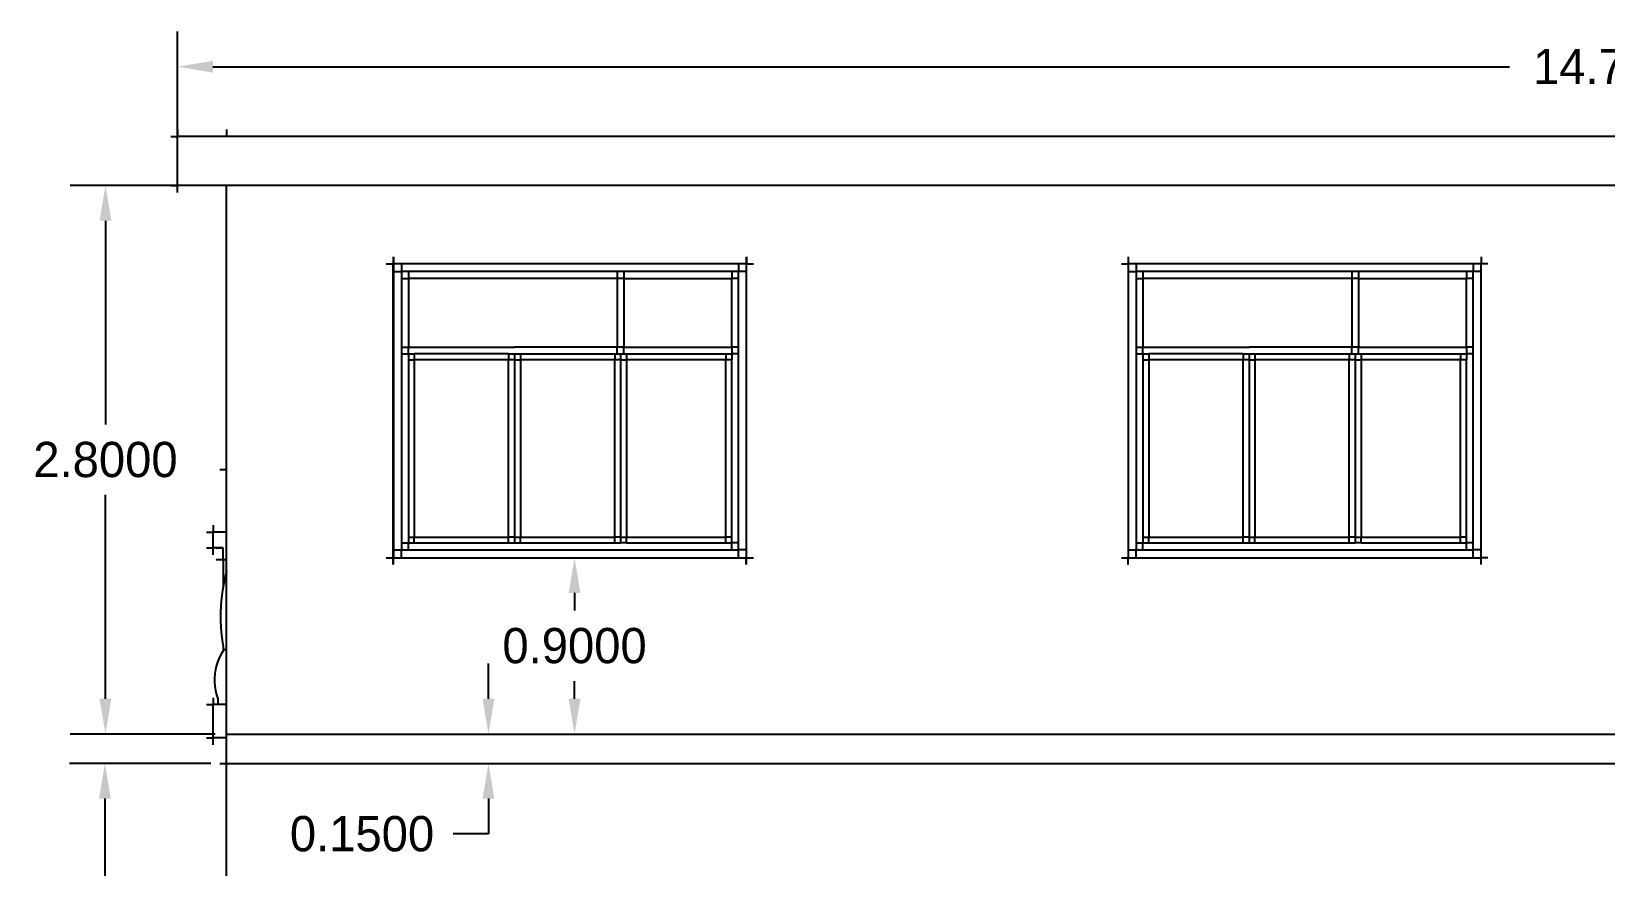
# Model space of a CAD drawing. Header units: metres. Extents: x -10.4 to 5.7, y -4.3 to 6.7.
# Drawn here: x -10.38 to -2.35, y 2.46 to 6.71 of the extents above; entities that cross this region are included whole.
import ezdxf

# ---------------------------------------------------------------- set-up
doc = ezdxf.new("R2010")
doc.units = ezdxf.units.M
doc.dimstyles.get("Standard").update_dxf_attribs({"dimtxt": 0.18, "dimasz": 0.18, "dimexe": 0.18, "dimexo": 0.0625, "dimgap": 0.09, "dimtad": 0, "dimtih": 1, "dimtoh": 1, "dimdec": 4, "dimzin": 0, "dimdsep": 46, "dimtxsty": 'Standard', "dimcen": 0.09, "dimadec": 0, "dimazin": 0, "dimtfac": 1, "dimtdec": 4, "dimtofl": 0, "dimtmove": 0, "dimatfit": 3, "dimfxl": 1, "dimtolj": 1, "dimtzin": 0, "dimarcsym": 0})

# ---------------------------------------------------------------- blocks, each defined once
blk = doc.blocks.new('*D1')
at = {"color": 0, "lineweight": -2}
for p, q in [((-9.6326, 6.1141), (-9.6326, 6.7127)), ((5.0674, 6.1141), (5.0674, 6.7127)), ((-9.4526, 6.5327), (-2.8376, 6.5327)), ((4.8874, 6.5327), (-1.7276, 6.5327))]:
    blk.add_line(p, q, dxfattribs=at)
at = {"color": 0}
for points in [[(-9.4526, 6.5627), (-9.4526, 6.5027), (-9.6326, 6.5327)], [(4.8874, 6.5627), (4.8874, 6.5027), (5.0674, 6.5327)]]:
    blk.add_solid(points, dxfattribs=at)
at = {"layer": 'Defpoints', "color": 0}
for p in [(5.0674, 6.5327), (-9.6326, 6.0516), (5.0674, 6.0516)]:
    blk.add_point(p, dxfattribs=at)
at = {"color": 0, "insert": (-2.2826, 6.5327), "char_height": 0.18, "attachment_point": 5}
blk.add_mtext('\\A1;14.7000', dxfattribs=at)
blk = doc.blocks.new('*D12')
at = {"color": 0, "lineweight": -2}
for p, q in [((-7.569, 4.0266), (-7.4274, 4.0266)), ((-7.6074, 3.8466), (-7.6074, 3.7566)), ((-7.6074, 3.3066), (-7.6074, 3.3966)), ((-8.3929, 3.1266), (-7.4274, 3.1266))]:
    blk.add_line(p, q, dxfattribs=at)
at = {"color": 0}
for points in [[(-7.6374, 3.8466), (-7.5774, 3.8466), (-7.6074, 4.0266)], [(-7.6374, 3.3066), (-7.5774, 3.3066), (-7.6074, 3.1266)]]:
    blk.add_solid(points, dxfattribs=at)
at = {"layer": 'Defpoints', "color": 0}
for p in [(-7.6315, 4.0266), (-7.6074, 4.0266), (-8.4554, 3.1266)]:
    blk.add_point(p, dxfattribs=at)
at = {"color": 0, "insert": (-7.6074, 3.5766), "char_height": 0.18, "attachment_point": 5}
blk.add_mtext('\\A1;0.9000', dxfattribs=at)
blk = doc.blocks.new('*D14')
at = {"color": 0, "lineweight": -2}
for p, q in [((-9.4451, 5.9266), (-10.1806, 5.9266)), ((-10.0006, 5.7466), (-10.0006, 4.7066)), ((-10.0006, 3.3066), (-10.0006, 4.3466)), ((-9.4417, 3.1266), (-10.1806, 3.1266))]:
    blk.add_line(p, q, dxfattribs=at)
at = {"color": 0}
for points in [[(-10.0306, 5.7466), (-9.9706, 5.7466), (-10.0006, 5.9266)], [(-10.0306, 3.3066), (-9.9706, 3.3066), (-10.0006, 3.1266)]]:
    blk.add_solid(points, dxfattribs=at)
at = {"layer": 'Defpoints', "color": 0}
for p in [(-9.3826, 5.9266), (-10.0006, 3.1266), (-9.3792, 3.1266)]:
    blk.add_point(p, dxfattribs=at)
at = {"color": 0, "insert": (-10.0006, 4.5266), "char_height": 0.18, "attachment_point": 5}
blk.add_mtext('\\A1;2.8000', dxfattribs=at)
blk = doc.blocks.new('*D15')
at = {"color": 0, "lineweight": -2}
for p, q in [((-9.4627, 2.9766), (-10.1833, 2.9766)), ((-10.0033, 2.7966), (-10.0033, 1.6566)), ((-10.0033, 0.1566), (-10.0033, 1.2966)), ((-9.3826, -0.0234), (-10.1833, -0.0234))]:
    blk.add_line(p, q, dxfattribs=at)
at = {"color": 0}
for points in [[(-10.0333, 2.7966), (-9.9733, 2.7966), (-10.0033, 2.9766)], [(-10.0333, 0.1566), (-9.9733, 0.1566), (-10.0033, -0.0234)]]:
    blk.add_solid(points, dxfattribs=at)
at = {"layer": 'Defpoints', "color": 0}
for p in [(-9.4002, 2.9766), (-10.0033, -0.0234), (-9.3201, -0.0234)]:
    blk.add_point(p, dxfattribs=at)
at = {"color": 0, "insert": (-10.0033, 1.4766), "char_height": 0.18, "attachment_point": 5}
blk.add_mtext('\\A1;3.0000', dxfattribs=at)
blk = doc.blocks.new('*D17')
at = {"color": 0, "lineweight": -2}
for p, q in [((-8.0466, 3.3066), (-8.0466, 3.4866)), ((-9.3167, 3.1266), (-7.8666, 3.1266)), ((-9.3201, 2.9766), (-7.8666, 2.9766)), ((-8.0466, 2.7966), (-8.0466, 2.6166)), ((-8.0466, 2.6166), (-8.2266, 2.6166))]:
    blk.add_line(p, q, dxfattribs=at)
at = {"color": 0}
for points in [[(-8.0766, 3.3066), (-8.0166, 3.3066), (-8.0466, 3.1266)], [(-8.0766, 2.7966), (-8.0166, 2.7966), (-8.0466, 2.9766)]]:
    blk.add_solid(points, dxfattribs=at)
at = {"layer": 'Defpoints', "color": 0}
for p in [(-9.3792, 3.1266), (-9.3826, 2.9766), (-8.0466, 2.9766)]:
    blk.add_point(p, dxfattribs=at)
at = {"color": 0, "insert": (-8.6916, 2.6166), "char_height": 0.18, "attachment_point": 5}
blk.add_mtext('\\A1;0.1500', dxfattribs=at)

msp = doc.modelspace()

# ---------------------------------------------------------------- linework, layer by layer
for p, q in [((-9.63263, 6.21174), (-9.63263, 6.17659)), ((-9.38263, 6.21174), (-9.38263, 6.17659)), ((-9.66778, 6.17659), (-9.63263, 6.17659)), ((-9.63263, 5.92659), (-9.63263, 6.17659)), ((-9.38263, 6.17659), (-9.63263, 6.17659)), ((4.86737, 6.17659), (-9.38263, 6.17659)), ((-9.66778, 5.92659), (-9.63263, 5.92659)), ((-9.63263, 5.89145), (-9.63263, 5.92659)), ((-9.38263, 5.92659), (-9.63263, 5.92659)), ((-9.38263, 4.47659), (-9.38263, 5.92659)), ((4.81737, 5.92659), (-9.38263, 5.92659)), ((-8.53263, 5.56174), (-8.53263, 5.52659)), ((-8.53037, 5.56174), (-8.53037, 5.52659)), ((-6.73263, 5.56174), (-6.73263, 5.52659)), ((-6.73037, 5.56174), (-6.73037, 5.52659)), ((-4.78263, 5.56174), (-4.78263, 5.52659)), ((-2.98263, 5.56174), (-2.98263, 5.52659)), ((-8.56778, 5.52659), (-8.53263, 5.52659)), ((-8.53263, 4.02659), (-8.53263, 5.52659)), ((-8.53263, 5.52659), (-8.53037, 5.52659)), ((-8.53037, 5.52659), (-8.53037, 4.02659)), ((-6.73263, 5.52659), (-8.53037, 5.52659)), ((-8.52552, 5.48659), (-8.49037, 5.48659)), ((-8.49037, 5.52174), (-8.49037, 5.48659)), ((-8.45537, 5.48659), (-8.49037, 5.48659)), ((-8.49037, 5.48659), (-8.49037, 5.45159)), ((-8.45537, 5.48659), (-8.45537, 5.45159)), ((-7.39037, 5.48659), (-8.45537, 5.48659)), ((-7.39037, 5.48659), (-7.39037, 5.45159)), ((-7.35537, 5.48659), (-7.39037, 5.48659)), ((-7.35537, 5.48659), (-7.35537, 5.45159)), ((-6.80537, 5.48659), (-7.35537, 5.48659)), ((-6.80537, 5.48659), (-6.80537, 5.45159)), ((-6.77037, 5.48659), (-6.80537, 5.48659)), ((-6.77037, 5.52174), (-6.77037, 5.48659)), ((-6.73522, 5.48659), (-6.77037, 5.48659)), ((-6.77037, 5.45159), (-6.77037, 5.48659)), ((-6.73037, 5.52659), (-6.73263, 5.52659)), ((-6.73037, 4.02659), (-6.73037, 5.52659)), ((-6.73037, 5.52659), (-6.69522, 5.52659)), ((-4.81778, 5.52659), (-4.78263, 5.52659)), ((-4.78263, 5.52659), (-4.78263, 4.02659)), ((-2.98263, 5.52659), (-4.78263, 5.52659)), ((-4.77778, 5.48659), (-4.74263, 5.48659)), ((-4.74263, 5.52174), (-4.74263, 5.48659)), ((-4.70763, 5.48659), (-4.74263, 5.48659)), ((-4.74263, 5.48659), (-4.74263, 5.45159)), ((-4.70763, 5.48659), (-4.70763, 5.45159)), ((-3.64263, 5.48659), (-4.70763, 5.48659)), ((-3.64263, 5.48659), (-3.64263, 5.45159)), ((-3.60763, 5.48659), (-3.64263, 5.48659)), ((-3.60763, 5.48659), (-3.60763, 5.45159)), ((-3.05763, 5.48659), (-3.60763, 5.48659)), ((-3.05763, 5.48659), (-3.05763, 5.45159)), ((-3.02263, 5.48659), (-3.05763, 5.48659)), ((-3.02263, 5.52174), (-3.02263, 5.48659)), ((-2.98748, 5.48659), (-3.02263, 5.48659)), ((-3.02263, 5.45159), (-3.02263, 5.48659)), ((-2.94748, 5.52659), (-2.98263, 5.52659)), ((-2.98263, 4.02659), (-2.98263, 5.52659)), ((-8.49037, 5.45159), (-8.45537, 5.45159)), ((-8.49037, 5.45159), (-8.49037, 5.10159)), ((-8.45537, 5.45159), (-8.45537, 5.10159)), ((-7.39037, 5.45159), (-8.45537, 5.45159)), ((-7.39037, 5.45159), (-7.39037, 5.10159)), ((-7.35537, 5.45159), (-7.39037, 5.45159)), ((-7.35537, 5.45159), (-7.35537, 5.10159)), ((-7.35537, 5.45159), (-6.80537, 5.45159)), ((-6.77037, 5.45159), (-6.80537, 5.45159)), ((-6.80537, 5.10159), (-6.80537, 5.45159)), ((-6.77037, 5.10159), (-6.77037, 5.45159)), ((-4.74263, 5.45159), (-4.70763, 5.45159)), ((-4.74263, 5.45159), (-4.74263, 5.10159)), ((-4.70763, 5.45159), (-4.70763, 5.10159)), ((-3.64263, 5.45159), (-4.70763, 5.45159)), ((-3.64263, 5.45159), (-3.64263, 5.10159)), ((-3.60763, 5.45159), (-3.64263, 5.45159)), ((-3.60763, 5.45159), (-3.60763, 5.10159)), ((-3.60763, 5.45159), (-3.05763, 5.45159)), ((-3.02263, 5.45159), (-3.05763, 5.45159)), ((-3.05763, 5.10159), (-3.05763, 5.45159)), ((-3.02263, 5.10159), (-3.02263, 5.45159)), ((-8.49037, 5.10159), (-8.45537, 5.10159)), ((-8.49037, 5.10159), (-8.49037, 5.06659)), ((-8.49037, 5.06659), (-8.45537, 5.06659)), ((-8.49037, 5.06659), (-8.49037, 4.10159)), ((-8.45537, 5.06659), (-8.45537, 5.10159)), ((-8.45537, 5.10159), (-7.91391, 5.10159)), ((-8.45537, 5.06659), (-8.42537, 5.06659)), ((-8.45537, 5.06659), (-8.45537, 5.03659)), ((-8.42537, 5.06659), (-8.42537, 5.03659)), ((-7.94391, 5.06659), (-8.42537, 5.06659)), ((-7.94391, 5.06659), (-7.94391, 5.03659)), ((-7.94391, 5.06659), (-7.91391, 5.06659)), ((-7.91391, 5.10174), (-7.91391, 5.10159)), ((-7.39037, 5.10159), (-7.91391, 5.10159)), ((-7.91391, 5.06659), (-7.91391, 5.03659)), ((-7.91391, 5.06659), (-7.88391, 5.06659)), ((-7.88391, 5.06659), (-7.88391, 5.03659)), ((-7.88391, 5.06659), (-7.40246, 5.06659)), ((-7.40246, 5.06659), (-7.40246, 5.03659)), ((-7.40246, 5.06659), (-7.39037, 5.06659)), ((-7.39037, 5.06659), (-7.39037, 5.10159)), ((-7.35537, 5.10159), (-7.39037, 5.10159)), ((-7.39037, 5.06645), (-7.39037, 5.06659)), ((-7.39037, 5.06659), (-7.37246, 5.06659)), ((-7.37246, 5.06659), (-7.37246, 5.03659)), ((-7.37246, 5.06659), (-7.35537, 5.06659)), ((-7.35537, 5.06659), (-7.35537, 5.10159)), ((-7.35537, 5.10159), (-6.80537, 5.10159)), ((-7.35537, 5.06645), (-7.35537, 5.06659)), ((-7.35537, 5.06659), (-7.34246, 5.06659)), ((-7.34246, 5.06659), (-7.34246, 5.03659)), ((-7.34246, 5.06659), (-6.83537, 5.06659)), ((-6.83537, 5.06659), (-6.83537, 5.03659)), ((-6.83537, 5.06659), (-6.80537, 5.06659)), ((-6.77037, 5.10159), (-6.80537, 5.10159)), ((-6.80537, 5.10159), (-6.80537, 5.06659)), ((-6.77037, 5.06659), (-6.80537, 5.06659)), ((-6.80537, 5.06659), (-6.80537, 5.03659)), ((-6.77037, 5.06659), (-6.77037, 5.10159)), ((-6.77037, 4.10159), (-6.77037, 5.06659)), ((-4.74263, 5.10159), (-4.70763, 5.10159)), ((-4.74263, 5.10159), (-4.74263, 5.06659)), ((-4.74263, 5.06659), (-4.70763, 5.06659)), ((-4.74263, 5.06659), (-4.74263, 4.10159)), ((-4.70763, 5.06659), (-4.70763, 5.10159)), ((-4.70763, 5.10159), (-4.16617, 5.10159)), ((-4.70763, 5.06659), (-4.67763, 5.06659)), ((-4.70763, 5.06659), (-4.70763, 5.03659)), ((-4.67763, 5.06659), (-4.67763, 5.03659)), ((-4.19617, 5.06659), (-4.67763, 5.06659)), ((-4.19617, 5.06659), (-4.19617, 5.03659)), ((-4.19617, 5.06659), (-4.16617, 5.06659)), ((-4.16617, 5.10174), (-4.16617, 5.10159)), ((-3.64263, 5.10159), (-4.16617, 5.10159)), ((-4.16617, 5.06659), (-4.16617, 5.03659)), ((-4.16617, 5.06659), (-4.13617, 5.06659)), ((-4.13617, 5.06659), (-4.13617, 5.03659)), ((-4.13617, 5.06659), (-3.65471, 5.06659)), ((-3.65471, 5.06659), (-3.65471, 5.03659)), ((-3.65471, 5.06659), (-3.64263, 5.06659)), ((-3.64263, 5.06659), (-3.64263, 5.10159)), ((-3.60763, 5.10159), (-3.64263, 5.10159)), ((-3.64263, 5.06645), (-3.64263, 5.06659)), ((-3.64263, 5.06659), (-3.62471, 5.06659)), ((-3.62471, 5.06659), (-3.62471, 5.03659)), ((-3.62471, 5.06659), (-3.60763, 5.06659)), ((-3.60763, 5.06659), (-3.60763, 5.10159)), ((-3.60763, 5.10159), (-3.05763, 5.10159)), ((-3.60763, 5.06645), (-3.60763, 5.06659)), ((-3.60763, 5.06659), (-3.59471, 5.06659)), ((-3.59471, 5.06659), (-3.59471, 5.03659)), ((-3.59471, 5.06659), (-3.08763, 5.06659)), ((-3.08763, 5.06659), (-3.08763, 5.03659)), ((-3.08763, 5.06659), (-3.05763, 5.06659)), ((-3.02263, 5.10159), (-3.05763, 5.10159)), ((-3.05763, 5.10159), (-3.05763, 5.06659)), ((-3.02263, 5.06659), (-3.05763, 5.06659)), ((-3.05763, 5.06659), (-3.05763, 5.03659)), ((-3.02263, 5.06659), (-3.02263, 5.10159)), ((-3.02263, 4.10159), (-3.02263, 5.06659)), ((-8.45537, 5.03659), (-8.42537, 5.03659)), ((-8.45537, 5.03659), (-8.45537, 4.13159)), ((-8.42537, 5.03659), (-8.42537, 4.13159)), ((-7.94391, 5.03659), (-8.42537, 5.03659)), ((-7.94391, 4.13159), (-7.94391, 5.03659)), ((-7.91391, 5.03659), (-7.94391, 5.03659)), ((-7.91391, 5.03659), (-7.88391, 5.03659)), ((-7.91391, 5.03659), (-7.91391, 4.13159)), ((-7.88391, 5.03659), (-7.88391, 4.13159)), ((-7.40246, 5.03659), (-7.88391, 5.03659)), ((-7.40246, 4.13159), (-7.40246, 5.03659)), ((-7.37246, 5.03659), (-7.40246, 5.03659)), ((-7.37246, 5.03659), (-7.37246, 4.13159)), ((-7.37246, 5.03659), (-7.34246, 5.03659)), ((-6.83537, 5.03659), (-7.34246, 5.03659)), ((-7.34246, 5.03659), (-7.34246, 4.13159)), ((-6.80537, 5.03659), (-6.83537, 5.03659)), ((-6.83537, 4.13159), (-6.83537, 5.03659)), ((-6.80537, 4.13159), (-6.80537, 5.03659)), ((-4.70763, 5.03659), (-4.67763, 5.03659)), ((-4.70763, 5.03659), (-4.70763, 4.13159)), ((-4.67763, 5.03659), (-4.67763, 4.13159)), ((-4.19617, 5.03659), (-4.67763, 5.03659)), ((-4.19617, 4.13159), (-4.19617, 5.03659)), ((-4.16617, 5.03659), (-4.19617, 5.03659)), ((-4.16617, 5.03659), (-4.13617, 5.03659)), ((-4.16617, 5.03659), (-4.16617, 4.13159)), ((-4.13617, 5.03659), (-4.13617, 4.13159)), ((-3.65471, 5.03659), (-4.13617, 5.03659)), ((-3.65471, 4.13159), (-3.65471, 5.03659)), ((-3.62471, 5.03659), (-3.65471, 5.03659)), ((-3.62471, 5.03659), (-3.62471, 4.13159)), ((-3.62471, 5.03659), (-3.59471, 5.03659)), ((-3.08763, 5.03659), (-3.59471, 5.03659)), ((-3.59471, 5.03659), (-3.59471, 4.13159)), ((-3.05763, 5.03659), (-3.08763, 5.03659)), ((-3.08763, 4.13159), (-3.08763, 5.03659)), ((-3.05763, 4.13159), (-3.05763, 5.03659)), ((-9.41778, 4.47659), (-9.38263, 4.47659)), ((-9.38263, 4.15659), (-9.38263, 4.47659)), ((-9.45063, 4.19174), (-9.45063, 4.15659)), ((-9.48578, 4.15659), (-9.45063, 4.15659)), ((-9.45063, 4.07659), (-9.45063, 4.15659)), ((-9.38263, 4.15659), (-9.45063, 4.15659)), ((-9.38263, 4.01659), (-9.38263, 4.15659)), ((-8.49037, 4.10159), (-8.45537, 4.10159)), ((-8.49037, 4.10159), (-8.49037, 4.06659)), ((-8.45537, 4.13159), (-8.42537, 4.13159)), ((-8.45537, 4.13159), (-8.45537, 4.10159)), ((-8.45537, 4.06659), (-8.45537, 4.10159)), ((-8.45537, 4.10159), (-8.42537, 4.10159)), ((-8.42537, 4.13159), (-7.94391, 4.13159)), ((-8.42537, 4.10159), (-8.42537, 4.13159)), ((-8.42537, 4.10159), (-7.94391, 4.10159)), ((-7.94391, 4.10159), (-7.94391, 4.13159)), ((-7.91391, 4.13159), (-7.94391, 4.13159)), ((-7.94391, 4.10159), (-7.91391, 4.10159)), ((-7.91391, 4.13159), (-7.91391, 4.10159)), ((-7.91391, 4.13159), (-7.88391, 4.13159)), ((-7.91391, 4.10159), (-7.88391, 4.10159)), ((-7.88391, 4.13159), (-7.40246, 4.13159)), ((-7.88391, 4.10159), (-7.88391, 4.13159)), ((-7.88391, 4.10159), (-7.40246, 4.10159)), ((-7.40246, 4.10159), (-7.40246, 4.13159)), ((-7.37246, 4.13159), (-7.40246, 4.13159)), ((-7.40246, 4.10159), (-7.37246, 4.10159)), ((-7.37246, 4.13159), (-7.37246, 4.10159)), ((-7.37246, 4.13159), (-7.34246, 4.13159)), ((-7.34246, 4.10159), (-7.37246, 4.10159)), ((-7.34246, 4.13159), (-6.83537, 4.13159)), ((-7.34246, 4.10159), (-7.34246, 4.13159)), ((-7.34246, 4.10159), (-6.83537, 4.10159)), ((-6.83537, 4.10159), (-6.83537, 4.13159)), ((-6.80537, 4.13159), (-6.83537, 4.13159)), ((-6.83537, 4.10159), (-6.80537, 4.10159)), ((-6.80537, 4.10159), (-6.80537, 4.13159)), ((-6.80537, 4.06659), (-6.80537, 4.10159)), ((-6.77037, 4.10159), (-6.80537, 4.10159)), ((-6.77037, 4.06659), (-6.77037, 4.10159)), ((-4.74263, 4.10159), (-4.70763, 4.10159)), ((-4.74263, 4.10159), (-4.74263, 4.06659)), ((-4.70763, 4.13159), (-4.67763, 4.13159)), ((-4.70763, 4.13159), (-4.70763, 4.10159)), ((-4.70763, 4.06659), (-4.70763, 4.10159)), ((-4.70763, 4.10159), (-4.67763, 4.10159)), ((-4.67763, 4.13159), (-4.19617, 4.13159)), ((-4.67763, 4.10159), (-4.67763, 4.13159)), ((-4.67763, 4.10159), (-4.19617, 4.10159)), ((-4.19617, 4.10159), (-4.19617, 4.13159)), ((-4.16617, 4.13159), (-4.19617, 4.13159)), ((-4.19617, 4.10159), (-4.16617, 4.10159)), ((-4.16617, 4.13159), (-4.16617, 4.10159)), ((-4.16617, 4.13159), (-4.13617, 4.13159)), ((-4.16617, 4.10159), (-4.13617, 4.10159)), ((-4.13617, 4.13159), (-3.65471, 4.13159)), ((-4.13617, 4.10159), (-4.13617, 4.13159)), ((-4.13617, 4.10159), (-3.65471, 4.10159)), ((-3.65471, 4.10159), (-3.65471, 4.13159)), ((-3.62471, 4.13159), (-3.65471, 4.13159)), ((-3.65471, 4.10159), (-3.62471, 4.10159)), ((-3.62471, 4.13159), (-3.62471, 4.10159)), ((-3.62471, 4.13159), (-3.59471, 4.13159)), ((-3.59471, 4.10159), (-3.62471, 4.10159)), ((-3.59471, 4.13159), (-3.08763, 4.13159)), ((-3.59471, 4.10159), (-3.59471, 4.13159)), ((-3.59471, 4.10159), (-3.08763, 4.10159)), ((-3.08763, 4.10159), (-3.08763, 4.13159)), ((-3.05763, 4.13159), (-3.08763, 4.13159)), ((-3.08763, 4.10159), (-3.05763, 4.10159)), ((-3.05763, 4.10159), (-3.05763, 4.13159)), ((-3.05763, 4.06659), (-3.05763, 4.10159)), ((-3.02263, 4.10159), (-3.05763, 4.10159)), ((-3.02263, 4.06659), (-3.02263, 4.10159)), ((-9.48578, 4.07659), (-9.45063, 4.07659)), ((-9.45063, 4.04145), (-9.45063, 4.07659)), ((-9.40063, 4.07659), (-9.45063, 4.07659)), ((-9.43578, 4.07659), (-9.40063, 4.07659)), ((-9.43578, 4.01659), (-9.40063, 4.01659)), ((-9.40063, 4.01659), (-9.40063, 4.07659)), ((-9.40063, 4.01659), (-9.40063, 3.87779)), ((-9.40063, 4.01659), (-9.38263, 4.01659)), ((-9.38263, 3.95678), (-9.38263, 4.01659)), ((-8.56778, 4.02659), (-8.53263, 4.02659)), ((-8.53263, 3.99145), (-8.53263, 4.02659)), ((-8.53263, 4.02659), (-8.53037, 4.02659)), ((-8.53037, 3.99145), (-8.53037, 4.02659)), ((-8.53037, 4.02659), (-6.73263, 4.02659)), ((-8.52552, 4.06659), (-8.49037, 4.06659)), ((-8.49037, 4.03145), (-8.49037, 4.06659)), ((-8.49037, 4.06659), (-8.45537, 4.06659)), ((-8.45537, 4.06659), (-6.80537, 4.06659)), ((-6.80537, 4.06659), (-6.77037, 4.06659)), ((-6.77037, 4.03145), (-6.77037, 4.06659)), ((-6.73522, 4.06659), (-6.77037, 4.06659)), ((-6.73263, 3.99145), (-6.73263, 4.02659)), ((-6.73263, 4.02659), (-6.73037, 4.02659)), ((-6.73037, 3.99145), (-6.73037, 4.02659)), ((-6.73037, 4.02659), (-6.69522, 4.02659)), ((-4.81778, 4.02659), (-4.78263, 4.02659)), ((-4.78263, 3.99145), (-4.78263, 4.02659)), ((-4.78263, 4.02659), (-2.98263, 4.02659)), ((-4.77778, 4.06659), (-4.74263, 4.06659)), ((-4.74263, 4.03145), (-4.74263, 4.06659)), ((-4.74263, 4.06659), (-4.70763, 4.06659)), ((-4.70763, 4.06659), (-3.05763, 4.06659)), ((-3.05763, 4.06659), (-3.02263, 4.06659)), ((-3.02263, 4.03145), (-3.02263, 4.06659)), ((-2.98748, 4.06659), (-3.02263, 4.06659)), ((-2.98263, 3.99145), (-2.98263, 4.02659)), ((-2.94748, 4.02659), (-2.98263, 4.02659)), ((-9.38891, 3.93369), (-9.39726, 3.89659)), ((-9.38263, 3.95678), (-9.38891, 3.93369)), ((-9.38263, 3.55659), (-9.38263, 3.95678)), ((-9.40397, 3.85917), (-9.40902, 3.82148)), ((-9.40063, 3.87779), (-9.40397, 3.85917)), ((-9.39726, 3.89659), (-9.40063, 3.87779)), ((-9.41241, 3.78361), (-9.41412, 3.74562)), ((-9.40902, 3.82148), (-9.41241, 3.78361)), ((-9.41412, 3.74562), (-9.41416, 3.7076)), ((-9.41416, 3.7076), (-9.41252, 3.66961)), ((-9.41252, 3.66961), (-9.40921, 3.63173)), ((-9.40921, 3.63173), (-9.40424, 3.59403)), ((-9.40895, 3.53802), (-9.41881, 3.51862)), ((-9.40063, 3.55164), (-9.40895, 3.53802)), ((-9.40424, 3.59403), (-9.40063, 3.57367)), ((-9.40063, 3.57367), (-9.40063, 3.55164)), ((-9.40063, 3.57367), (-9.3976, 3.55659)), ((-9.3976, 3.55659), (-9.40063, 3.55164)), ((-9.38263, 3.55659), (-9.3976, 3.55659)), ((-9.38263, 3.27659), (-9.38263, 3.55659)), ((-9.43896, 3.45666), (-9.44239, 3.43517)), ((-9.43386, 3.47782), (-9.43896, 3.45666)), ((-9.42713, 3.49851), (-9.43386, 3.47782)), ((-9.41881, 3.51862), (-9.42713, 3.49851)), ((-9.44414, 3.41348), (-9.44419, 3.39171)), ((-9.44419, 3.39171), (-9.44255, 3.37001)), ((-9.44239, 3.43517), (-9.44414, 3.41348)), ((-9.45063, 3.31174), (-9.45063, 3.27659)), ((-9.44255, 3.37001), (-9.43922, 3.34851)), ((-9.43922, 3.34851), (-9.43423, 3.32732)), ((-9.43423, 3.32732), (-9.4276, 3.30659)), ((-9.4276, 3.30659), (-9.4276, 3.27659)), ((-9.48578, 3.27659), (-9.45063, 3.27659)), ((-9.45063, 3.10659), (-9.45063, 3.27659)), ((-9.4276, 3.27659), (-9.45063, 3.27659)), ((-9.38263, 3.27659), (-9.4276, 3.27659)), ((-9.38263, 3.10659), (-9.38263, 3.27659)), ((-9.48578, 3.10659), (-9.45063, 3.10659)), ((-9.45063, 3.07145), (-9.45063, 3.10659)), ((-9.38263, 3.10659), (-9.45063, 3.10659)), ((-9.38263, 2.97659), (-9.38263, 3.10659)), ((-9.37922, 3.12656), (4.82078, 3.12656)), ((-9.41778, 2.97659), (-9.38263, 2.97659)), ((-9.4002, 2.97659), (4.83495, 2.97659)), ((-9.38263, 0.12659), (-9.38263, 2.97659))]:
    msp.add_line(p, q)

# ---------------------------------------------------------------- dimensions: what is measured, and where the dimension line sits
dim = msp.add_linear_dim(base=(5.06737, 6.53274), p1=(-9.63263, 6.05159), p2=(5.06737, 6.05159), dimstyle='Standard')
dim.commit()
dim.dimension.update_dxf_attribs({"geometry": '*D1', "text_midpoint": (-2.28263, 6.53274)})
for base, p1, p2, picture, middle in [((-10.00065, 3.12656), (-9.38263, 5.92659), (-9.37922, 3.12656), '*D14', (-10.00065, 4.52658)), ((-7.60741, 4.02659), (-8.45537, 3.12656), (-7.6315, 4.02659), '*D12', (-7.60741, 3.57658)), ((-8.04657, 2.97659), (-9.37922, 3.12656), (-9.38263, 2.97659), '*D17', (-8.69157, 2.61659)), ((-10.00331, -0.02341), (-9.4002, 2.97659), (-9.32013, -0.02341), '*D15', (-10.00331, 1.47659))]:
    dim = msp.add_linear_dim(base=base, p1=p1, p2=p2, angle=90, dimstyle='Standard')
    dim.commit()
    dim.dimension.update_dxf_attribs({"geometry": picture, "text_midpoint": middle})

doc.saveas('drawing.dxf')
